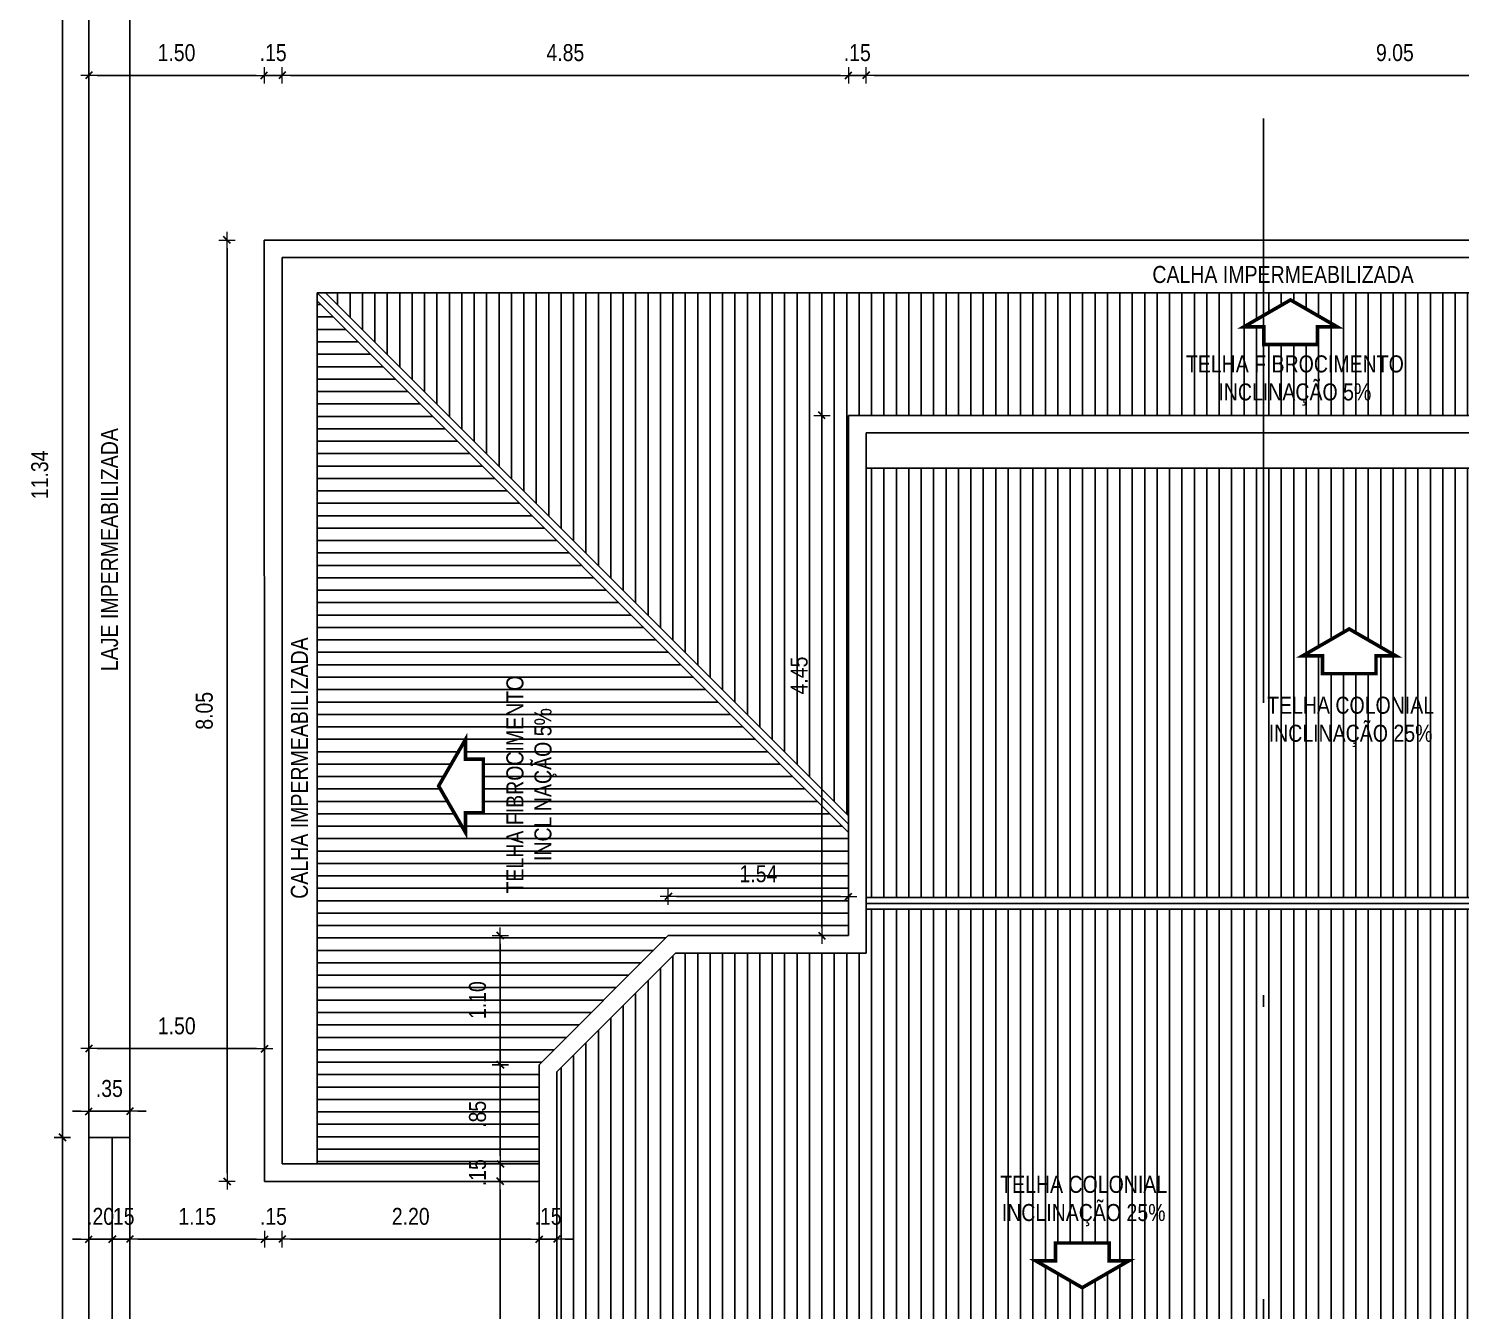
# Model space of a CAD drawing. Header units: millimetres. Extents: x -6300 to 1991, y -4770 to 4545.
# Drawn here: x 1466.26 to 1478.51, y 96.9 to 107.87 of the extents above; entities that cross this region are included whole.
import ezdxf
from ezdxf.enums import TextEntityAlignment as Align

# ---------------------------------------------------------------- set-up
doc = ezdxf.new("R2010")
doc.units = ezdxf.units.MM
doc.header["$LTSCALE"] = 20
doc.header["$MEASUREMENT"] = 0
doc.linetypes.add('DASHDOT2', pattern=[0.5, 0.25, -0.125, 0, -0.125])
doc.layers.get('0').update_dxf_attribs({"linetype": 'CONTINUOUS'})
doc.layers.get('DEFPOINTS').update_dxf_attribs({"linetype": 'CONTINUOUS'})
for name, color, linetype in [('COTA', 7, 'CONTINUOUS'), ('E-txt-g', 3, 'CONTINUOUS'), ('LAYER7', 4, 'CONTINUOUS')]:
    doc.layers.add(name, color=color, linetype=linetype)
for name, color, linetype, lineweight in [('E-Lay-9', 9, 'CONTINUOUS', 9), ('E-Pen-C', 4, 'CONTINUOUS', 15), ('E-Pen-G', 3, 'CONTINUOUS', 30), ('E-Txt-W', 7, 'CONTINUOUS', 20)]:
    doc.layers.add(name, color=color, linetype=linetype, lineweight=lineweight)
doc.styles.add('F2', font='ARIALN.TTF')
doc.styles.add('REG60', font='romans.shx', dxfattribs={"width": 0.8, "height": 0.15})
doc.styles.add('REG80', font='romans.shx', dxfattribs={"width": 0.8, "height": 0.2})
doc.dimstyles.new('DIMENSION-1', dxfattribs={"dimtxt": 0.145, "dimasz": 0.07, "dimexe": 1, "dimexo": 0, "dimgap": 0.12, "dimtad": 1, "dimzin": 7, "dimdsep": 46, "dimtxsty": 'F2', "dimblk1": 'TRACO', "dimblk2": 'TRACO', "dimsah": 1, "dimcen": 1, "dimse1": 1, "dimse2": 1, "dimclrd": 4, "dimclre": 256, "dimclrt": 4, "dimadec": 8, "dimazin": 0, "dimtfac": 1, "dimtix": 1, "dimtmove": 2, "dimatfit": 3, "dimldrblk": 'TRACO', "dimfxl": 1, "dimtolj": 1, "dimtzin": 0, "dimarcsym": 0})

# ---------------------------------------------------------------- blocks, each defined once
blk = doc.blocks.new('TXT-AMB75')
at = {"layer": 'E-txt-g', "style": 'REG80', "width": 0.8, "flags": 8}
blk.add_attdef('TXT', text='', height=0.2, dxfattribs=at).set_placement((0.005, 0.296), align=Align.CENTER)
at = {"layer": 'E-Txt-W', "style": 'REG60', "width": 0.8, "flags": 8}
blk.add_attdef('TXT', text='', height=0.15, dxfattribs=at).set_placement((0.005, 0.027), align=Align.CENTER)
blk = doc.blocks.new('Seta')
at = {"color": 2, "const_width": 2}
blk.add_lwpolyline([(10, 15), (10, 25.98), (25, 0), (10, -25.98), (10, -15), (0, -15), (0, 15)], close=True, dxfattribs=at)
blk = doc.blocks.new('TRACO')
at = {"layer": 'E-Pen-C'}
for p, q in [((-1, 0), (1, 0)), ((0, 1), (0, -1))]:
    blk.add_line(p, q, dxfattribs=at)
at = {"layer": 'E-Pen-G'}
blk.add_line((-0.42, -0.42), (0.42, 0.42), dxfattribs=at)
blk = doc.blocks.new('*D550')
at = {"layer": 'COTA', "color": 4, "linetype": 'Continuous', "lineweight": -2}
blk.add_line((1470.298, 95.278), (1470.298, 97.935), dxfattribs=at)
at = {"layer": 'DEFPOINTS', "color": 0, "linetype": 'Continuous'}
for p in [(1470.298, 98.005), (1470.632, 98.005), (1470.782, 95.208, -1.83)]:
    blk.add_point(p, dxfattribs=at)
at = {"layer": 'COTA', "color": 4, "linetype": 'Continuous', "lineweight": -2, "xscale": 0.07, "yscale": 0.07, "zscale": 0.07}
for p, rotation in [((1470.298, 98.005), 90), ((1470.298, 95.208), 270)]:
    blk.add_blockref('TRACO', p, dxfattribs=dict(at, rotation=rotation))
at = {"layer": 'COTA', "color": 4, "linetype": 'Continuous', "insert": (1470.104, 96.606), "char_height": 0.145, "attachment_point": 5, "rotation": 90, "style": 'F2'}
blk.add_mtext('\\A1;2.80', dxfattribs=at)
blk = doc.blocks.new('*D551')
at = {"layer": 'COTA', "color": 4, "linetype": 'Continuous', "lineweight": -2}
for p, q in [((1470.298, 98.225), (1470.298, 98.295)), ((1470.298, 98.005), (1470.298, 98.155)), ((1470.298, 97.935), (1470.298, 97.865))]:
    blk.add_line(p, q, dxfattribs=at)
at = {"layer": 'DEFPOINTS', "color": 0, "linetype": 'Continuous'}
for p in [(1470.298, 98.155), (1470.632, 98.155), (1470.632, 98.005)]:
    blk.add_point(p, dxfattribs=at)
at = {"layer": 'COTA', "color": 4, "linetype": 'Continuous', "lineweight": -2, "xscale": 0.07, "yscale": 0.07, "zscale": 0.07}
for p, rotation in [((1470.298, 98.155), 270), ((1470.298, 98.005), 90)]:
    blk.add_blockref('TRACO', p, dxfattribs=dict(at, rotation=rotation))
at = {"layer": 'COTA', "color": 4, "linetype": 'Continuous', "insert": (1470.104, 98.08), "char_height": 0.145, "attachment_point": 5, "rotation": 90, "style": 'F2'}
blk.add_mtext('\\A1;.15', dxfattribs=at)
blk = doc.blocks.new('*D552')
at = {"layer": 'COTA', "color": 4, "linetype": 'Continuous', "lineweight": -2}
blk.add_line((1470.298, 98.225), (1470.298, 98.933), dxfattribs=at)
at = {"layer": 'DEFPOINTS', "color": 0, "linetype": 'Continuous'}
for p in [(1470.298, 99.003), (1470.632, 99.003, -1.83), (1470.632, 98.155)]:
    blk.add_point(p, dxfattribs=at)
at = {"layer": 'COTA', "color": 4, "linetype": 'Continuous', "lineweight": -2, "xscale": 0.07, "yscale": 0.07, "zscale": 0.07}
for p, rotation in [((1470.298, 99.003), 90), ((1470.298, 98.155), 270)]:
    blk.add_blockref('TRACO', p, dxfattribs=dict(at, rotation=rotation))
at = {"layer": 'COTA', "color": 4, "linetype": 'Continuous', "insert": (1470.104, 98.579), "char_height": 0.145, "attachment_point": 5, "rotation": 90, "style": 'F2'}
blk.add_mtext('\\A1;.85', dxfattribs=at)
blk = doc.blocks.new('*D553')
at = {"layer": 'COTA', "color": 4, "linetype": 'Continuous', "lineweight": -2}
blk.add_line((1470.298, 99.073), (1470.298, 100.038), dxfattribs=at)
at = {"layer": 'DEFPOINTS', "color": 0, "linetype": 'Continuous'}
for p in [(1470.298, 100.108), (1471.736, 100.108, -1.83), (1470.632, 99.003, -1.83)]:
    blk.add_point(p, dxfattribs=at)
at = {"layer": 'COTA', "color": 4, "linetype": 'Continuous', "lineweight": -2, "xscale": 0.07, "yscale": 0.07, "zscale": 0.07}
for p, rotation in [((1470.298, 100.108), 90), ((1470.298, 99.003), 270)]:
    blk.add_blockref('TRACO', p, dxfattribs=dict(at, rotation=rotation))
at = {"layer": 'COTA', "color": 4, "linetype": 'Continuous', "insert": (1470.104, 99.556), "char_height": 0.145, "attachment_point": 5, "rotation": 90, "style": 'F2'}
blk.add_mtext('\\A1;1.10', dxfattribs=at)
blk = doc.blocks.new('*D554')
at = {"layer": 'COTA', "color": 4, "linetype": 'Continuous', "lineweight": -2}
for p, q in [((1470.562, 97.511), (1470.492, 97.511)), ((1470.782, 97.511), (1470.632, 97.511)), ((1470.852, 97.511), (1470.922, 97.511))]:
    blk.add_line(p, q, dxfattribs=at)
at = {"layer": 'DEFPOINTS', "color": 0, "linetype": 'Continuous'}
for p in [(1470.632, 98.005), (1470.782, 97.776, -1.83), (1470.632, 97.511)]:
    blk.add_point(p, dxfattribs=at)
at = {"layer": 'COTA', "color": 4, "linetype": 'Continuous', "lineweight": -2, "xscale": 0.07, "yscale": 0.07, "zscale": 0.07}
blk.add_blockref('TRACO', (1470.632, 97.511), dxfattribs=at)
at = {"layer": 'COTA', "color": 4, "linetype": 'Continuous', "lineweight": -2, "xscale": 0.07, "yscale": 0.07, "zscale": 0.07, "rotation": 180}
blk.add_blockref('TRACO', (1470.782, 97.511), dxfattribs=at)
at = {"layer": 'COTA', "color": 4, "linetype": 'Continuous', "insert": (1470.707, 97.705), "char_height": 0.145, "attachment_point": 5, "style": 'F2'}
blk.add_mtext('\\A1;.15', dxfattribs=at)
blk = doc.blocks.new('*D555')
at = {"layer": 'COTA', "color": 4, "linetype": 'Continuous', "lineweight": -2}
blk.add_line((1470.562, 97.511), (1468.502, 97.511), dxfattribs=at)
at = {"layer": 'DEFPOINTS', "color": 0, "linetype": 'Continuous'}
for p in [(1468.432, 98.155), (1470.632, 98.005), (1468.432, 97.511)]:
    blk.add_point(p, dxfattribs=at)
at = {"layer": 'COTA', "color": 4, "linetype": 'Continuous', "lineweight": -2, "xscale": 0.07, "yscale": 0.07, "zscale": 0.07, "rotation": 180}
blk.add_blockref('TRACO', (1468.432, 97.511), dxfattribs=at)
at = {"layer": 'COTA', "color": 4, "linetype": 'Continuous', "lineweight": -2, "xscale": 0.07, "yscale": 0.07, "zscale": 0.07}
blk.add_blockref('TRACO', (1470.632, 97.511), dxfattribs=at)
at = {"layer": 'COTA', "color": 4, "linetype": 'Continuous', "insert": (1469.532, 97.705), "char_height": 0.145, "attachment_point": 5, "style": 'F2'}
blk.add_mtext('\\A1;2.20', dxfattribs=at)
blk = doc.blocks.new('*D556')
at = {"layer": 'COTA', "color": 4, "linetype": 'Continuous', "lineweight": -2}
for p, q in [((1468.212, 97.511), (1468.142, 97.511)), ((1468.432, 97.511), (1468.282, 97.511)), ((1468.502, 97.511), (1468.572, 97.511))]:
    blk.add_line(p, q, dxfattribs=at)
at = {"layer": 'DEFPOINTS', "color": 0, "linetype": 'Continuous'}
for p in [(1468.432, 98.155), (1468.282, 98.005), (1468.282, 97.511)]:
    blk.add_point(p, dxfattribs=at)
at = {"layer": 'COTA', "color": 4, "linetype": 'Continuous', "lineweight": -2, "xscale": 0.07, "yscale": 0.07, "zscale": 0.07}
blk.add_blockref('TRACO', (1468.282, 97.511), dxfattribs=at)
at = {"layer": 'COTA', "color": 4, "linetype": 'Continuous', "lineweight": -2, "xscale": 0.07, "yscale": 0.07, "zscale": 0.07, "rotation": 180}
blk.add_blockref('TRACO', (1468.432, 97.511), dxfattribs=at)
at = {"layer": 'COTA', "color": 4, "linetype": 'Continuous', "insert": (1468.357, 97.705), "char_height": 0.145, "attachment_point": 5, "style": 'F2'}
blk.add_mtext('\\A1;.15', dxfattribs=at)
blk = doc.blocks.new('*D557')
at = {"layer": 'COTA', "color": 4, "linetype": 'Continuous', "lineweight": -2}
blk.add_line((1468.212, 97.511), (1467.198, 97.511), dxfattribs=at)
at = {"layer": 'DEFPOINTS', "color": 0, "linetype": 'Continuous'}
for p in [(1468.282, 98.005), (1467.128, 97.821, -1.83), (1467.128, 97.511)]:
    blk.add_point(p, dxfattribs=at)
at = {"layer": 'COTA', "color": 4, "linetype": 'Continuous', "lineweight": -2, "xscale": 0.07, "yscale": 0.07, "zscale": 0.07, "rotation": 180}
blk.add_blockref('TRACO', (1467.128, 97.511), dxfattribs=at)
at = {"layer": 'COTA', "color": 4, "linetype": 'Continuous', "lineweight": -2, "xscale": 0.07, "yscale": 0.07, "zscale": 0.07}
blk.add_blockref('TRACO', (1468.282, 97.511), dxfattribs=at)
at = {"layer": 'COTA', "color": 4, "linetype": 'Continuous', "insert": (1467.705, 97.705), "char_height": 0.145, "attachment_point": 5, "style": 'F2'}
blk.add_mtext('\\A1;1.15', dxfattribs=at)
blk = doc.blocks.new('*D558')
at = {"layer": 'COTA', "color": 4, "linetype": 'Continuous', "lineweight": -2}
for p, q in [((1466.908, 97.511), (1466.838, 97.511)), ((1467.128, 97.511), (1466.978, 97.511)), ((1467.198, 97.511), (1467.268, 97.511))]:
    blk.add_line(p, q, dxfattribs=at)
at = {"layer": 'DEFPOINTS', "color": 0, "linetype": 'Continuous'}
for p in [(1466.978, 97.777, -1.407), (1467.128, 97.821, -1.83), (1466.978, 97.511)]:
    blk.add_point(p, dxfattribs=at)
at = {"layer": 'COTA', "color": 4, "linetype": 'Continuous', "lineweight": -2, "xscale": 0.07, "yscale": 0.07, "zscale": 0.07}
blk.add_blockref('TRACO', (1466.978, 97.511), dxfattribs=at)
at = {"layer": 'COTA', "color": 4, "linetype": 'Continuous', "lineweight": -2, "xscale": 0.07, "yscale": 0.07, "zscale": 0.07, "rotation": 180}
blk.add_blockref('TRACO', (1467.128, 97.511), dxfattribs=at)
at = {"layer": 'COTA', "color": 4, "linetype": 'Continuous', "insert": (1467.053, 97.705), "char_height": 0.145, "attachment_point": 5, "style": 'F2'}
blk.add_mtext('\\A1;.15', dxfattribs=at)
blk = doc.blocks.new('*D559')
at = {"layer": 'COTA', "color": 4, "linetype": 'Continuous', "lineweight": -2}
for p, q in [((1466.708, 97.511), (1466.638, 97.511)), ((1466.978, 97.511), (1466.778, 97.511)), ((1467.048, 97.511), (1467.118, 97.511))]:
    blk.add_line(p, q, dxfattribs=at)
at = {"layer": 'DEFPOINTS', "color": 0, "linetype": 'Continuous'}
for p in [(1466.778, 97.774, -1.374), (1466.978, 97.777, -1.407), (1466.778, 97.511)]:
    blk.add_point(p, dxfattribs=at)
at = {"layer": 'COTA', "color": 4, "linetype": 'Continuous', "lineweight": -2, "xscale": 0.07, "yscale": 0.07, "zscale": 0.07}
blk.add_blockref('TRACO', (1466.778, 97.511), dxfattribs=at)
at = {"layer": 'COTA', "color": 4, "linetype": 'Continuous', "lineweight": -2, "xscale": 0.07, "yscale": 0.07, "zscale": 0.07, "rotation": 180}
blk.add_blockref('TRACO', (1466.978, 97.511), dxfattribs=at)
at = {"layer": 'COTA', "color": 4, "linetype": 'Continuous', "insert": (1466.878, 97.705), "char_height": 0.145, "attachment_point": 5, "style": 'F2'}
blk.add_mtext('\\A1;.20', dxfattribs=at)
blk = doc.blocks.new('*D560')
at = {"layer": 'COTA', "color": 4, "linetype": 'Continuous', "lineweight": -2}
blk.add_line((1468.212, 99.141), (1466.848, 99.141), dxfattribs=at)
at = {"layer": 'DEFPOINTS', "color": 0, "linetype": 'Continuous'}
for p in [(1466.778, 99.434, -0.858), (1468.282, 99.434), (1466.778, 99.141)]:
    blk.add_point(p, dxfattribs=at)
at = {"layer": 'COTA', "color": 4, "linetype": 'Continuous', "lineweight": -2, "xscale": 0.07, "yscale": 0.07, "zscale": 0.07, "rotation": 180}
blk.add_blockref('TRACO', (1466.778, 99.141), dxfattribs=at)
at = {"layer": 'COTA', "color": 4, "linetype": 'Continuous', "lineweight": -2, "xscale": 0.07, "yscale": 0.07, "zscale": 0.07}
blk.add_blockref('TRACO', (1468.282, 99.141), dxfattribs=at)
at = {"layer": 'COTA', "color": 4, "linetype": 'Continuous', "insert": (1467.53, 99.335), "char_height": 0.145, "attachment_point": 5, "style": 'F2'}
blk.add_mtext('\\A1;1.50', dxfattribs=at)
blk = doc.blocks.new('*D565')
at = {"layer": 'COTA', "color": 4, "linetype": 'Continuous', "lineweight": -2}
blk.add_line((1482.408, 107.467), (1473.498, 107.467), dxfattribs=at)
at = {"layer": 'DEFPOINTS', "color": 0, "linetype": 'Continuous'}
for p in [(1473.428, 107.467), (1482.478, 107.155, -1.83), (1473.428, 104.408, -1.83)]:
    blk.add_point(p, dxfattribs=at)
at = {"layer": 'COTA', "color": 4, "linetype": 'Continuous', "lineweight": -2, "xscale": 0.07, "yscale": 0.07, "zscale": 0.07, "rotation": 180}
blk.add_blockref('TRACO', (1473.428, 107.467), dxfattribs=at)
at = {"layer": 'COTA', "color": 4, "linetype": 'Continuous', "lineweight": -2, "xscale": 0.07, "yscale": 0.07, "zscale": 0.07}
blk.add_blockref('TRACO', (1482.478, 107.467), dxfattribs=at)
at = {"layer": 'COTA', "color": 4, "linetype": 'Continuous', "insert": (1477.953, 107.661), "char_height": 0.145, "attachment_point": 5, "style": 'F2'}
blk.add_mtext('\\A1;9.05', dxfattribs=at)
blk = doc.blocks.new('*D566')
at = {"layer": 'COTA', "color": 4, "linetype": 'Continuous', "lineweight": -2}
for p, q in [((1473.208, 107.467), (1473.138, 107.467)), ((1473.428, 107.467), (1473.278, 107.467)), ((1473.498, 107.467), (1473.568, 107.467))]:
    blk.add_line(p, q, dxfattribs=at)
at = {"layer": 'DEFPOINTS', "color": 0, "linetype": 'Continuous'}
for p in [(1473.278, 107.467), (1473.278, 104.558, -1.83), (1473.428, 104.408, -1.83)]:
    blk.add_point(p, dxfattribs=at)
at = {"layer": 'COTA', "color": 4, "linetype": 'Continuous', "lineweight": -2, "xscale": 0.07, "yscale": 0.07, "zscale": 0.07}
blk.add_blockref('TRACO', (1473.278, 107.467), dxfattribs=at)
at = {"layer": 'COTA', "color": 4, "linetype": 'Continuous', "lineweight": -2, "xscale": 0.07, "yscale": 0.07, "zscale": 0.07, "rotation": 180}
blk.add_blockref('TRACO', (1473.428, 107.467), dxfattribs=at)
at = {"layer": 'COTA', "color": 4, "linetype": 'Continuous', "insert": (1473.353, 107.661), "char_height": 0.145, "attachment_point": 5, "style": 'F2'}
blk.add_mtext('\\A1;.15', dxfattribs=at)
blk = doc.blocks.new('*D567')
at = {"layer": 'COTA', "color": 4, "linetype": 'Continuous', "lineweight": -2}
blk.add_line((1473.208, 107.467), (1468.502, 107.467), dxfattribs=at)
at = {"layer": 'DEFPOINTS', "color": 0, "linetype": 'Continuous'}
for p in [(1468.432, 107.467), (1468.432, 105.908), (1473.278, 104.558, -1.83)]:
    blk.add_point(p, dxfattribs=at)
at = {"layer": 'COTA', "color": 4, "linetype": 'Continuous', "lineweight": -2, "xscale": 0.07, "yscale": 0.07, "zscale": 0.07, "rotation": 180}
blk.add_blockref('TRACO', (1468.432, 107.467), dxfattribs=at)
at = {"layer": 'COTA', "color": 4, "linetype": 'Continuous', "lineweight": -2, "xscale": 0.07, "yscale": 0.07, "zscale": 0.07}
blk.add_blockref('TRACO', (1473.278, 107.467), dxfattribs=at)
at = {"layer": 'COTA', "color": 4, "linetype": 'Continuous', "insert": (1470.855, 107.661), "char_height": 0.145, "attachment_point": 5, "style": 'F2'}
blk.add_mtext('\\A1;4.85', dxfattribs=at)
blk = doc.blocks.new('*D568')
at = {"layer": 'COTA', "color": 4, "linetype": 'Continuous', "lineweight": -2}
for p, q in [((1468.208, 107.467), (1468.138, 107.467)), ((1468.432, 107.467), (1468.278, 107.467)), ((1468.502, 107.467), (1468.572, 107.467))]:
    blk.add_line(p, q, dxfattribs=at)
at = {"layer": 'DEFPOINTS', "color": 0, "linetype": 'Continuous'}
for p in [(1468.278, 107.467), (1468.278, 106.058, -1.83), (1468.432, 105.908)]:
    blk.add_point(p, dxfattribs=at)
at = {"layer": 'COTA', "color": 4, "linetype": 'Continuous', "lineweight": -2, "xscale": 0.07, "yscale": 0.07, "zscale": 0.07}
blk.add_blockref('TRACO', (1468.278, 107.467), dxfattribs=at)
at = {"layer": 'COTA', "color": 4, "linetype": 'Continuous', "lineweight": -2, "xscale": 0.07, "yscale": 0.07, "zscale": 0.07, "rotation": 180}
blk.add_blockref('TRACO', (1468.432, 107.467), dxfattribs=at)
at = {"layer": 'COTA', "color": 4, "linetype": 'Continuous', "insert": (1468.355, 107.661), "char_height": 0.145, "attachment_point": 5, "style": 'F2'}
blk.add_mtext('\\A1;.15', dxfattribs=at)
blk = doc.blocks.new('*D569')
at = {"layer": 'COTA', "color": 4, "linetype": 'Continuous', "lineweight": -2}
blk.add_line((1468.208, 107.467), (1466.848, 107.467), dxfattribs=at)
at = {"layer": 'DEFPOINTS', "color": 0, "linetype": 'Continuous'}
for p in [(1466.778, 107.467), (1466.778, 106.526, -0.858), (1468.278, 106.058, -1.83)]:
    blk.add_point(p, dxfattribs=at)
at = {"layer": 'COTA', "color": 4, "linetype": 'Continuous', "lineweight": -2, "xscale": 0.07, "yscale": 0.07, "zscale": 0.07, "rotation": 180}
blk.add_blockref('TRACO', (1466.778, 107.467), dxfattribs=at)
at = {"layer": 'COTA', "color": 4, "linetype": 'Continuous', "lineweight": -2, "xscale": 0.07, "yscale": 0.07, "zscale": 0.07}
blk.add_blockref('TRACO', (1468.278, 107.467), dxfattribs=at)
at = {"layer": 'COTA', "color": 4, "linetype": 'Continuous', "insert": (1467.528, 107.661), "char_height": 0.145, "attachment_point": 5, "style": 'F2'}
blk.add_mtext('\\A1;1.50', dxfattribs=at)
blk = doc.blocks.new('*D579')
at = {"layer": 'COTA', "color": 4, "linetype": 'Continuous', "lineweight": -2}
blk.add_line((1466.552, 109.648), (1466.552, 98.452), dxfattribs=at)
at = {"layer": 'DEFPOINTS', "color": 0, "linetype": 'Continuous'}
for p in [(1466.778, 109.718, -0.372), (1466.552, 98.382), (1466.778, 98.382, -0.858)]:
    blk.add_point(p, dxfattribs=at)
at = {"layer": 'COTA', "color": 4, "linetype": 'Continuous', "lineweight": -2, "xscale": 0.07, "yscale": 0.07, "zscale": 0.07}
for p, rotation in [((1466.552, 109.718), 90), ((1466.552, 98.382), 270)]:
    blk.add_blockref('TRACO', p, dxfattribs=dict(at, rotation=rotation))
at = {"layer": 'COTA', "color": 4, "linetype": 'Continuous', "insert": (1466.358, 104.05), "char_height": 0.145, "attachment_point": 5, "rotation": 90, "style": 'F2'}
blk.add_mtext('\\A1;11.34', dxfattribs=at)
blk = doc.blocks.new('*D580')
at = {"layer": 'COTA', "color": 4, "linetype": 'Continuous', "lineweight": -2}
blk.add_line((1466.552, 98.312), (1466.552, 93.778), dxfattribs=at)
at = {"layer": 'DEFPOINTS', "color": 0, "linetype": 'Continuous'}
for p in [(1466.778, 98.382, -0.858), (1466.552, 93.708), (1466.778, 93.708, -1.83)]:
    blk.add_point(p, dxfattribs=at)
at = {"layer": 'COTA', "color": 4, "linetype": 'Continuous', "lineweight": -2, "xscale": 0.07, "yscale": 0.07, "zscale": 0.07}
for p, rotation in [((1466.552, 98.382), 90), ((1466.552, 93.708), 270)]:
    blk.add_blockref('TRACO', p, dxfattribs=dict(at, rotation=rotation))
at = {"layer": 'COTA', "color": 4, "linetype": 'Continuous', "insert": (1466.358, 96.045), "char_height": 0.145, "attachment_point": 5, "rotation": 90, "style": 'F2'}
blk.add_mtext('\\A1;4.67', dxfattribs=at)
blk = doc.blocks.new('*D583')
at = {"layer": 'COTA', "color": 4, "linetype": 'Continuous', "lineweight": -2}
blk.add_line((1467.96, 105.988), (1467.96, 98.075), dxfattribs=at)
at = {"layer": 'DEFPOINTS', "color": 0, "linetype": 'Continuous'}
for p in [(1468.278, 106.058, -1.97), (1467.96, 98.005), (1468.282, 98.005)]:
    blk.add_point(p, dxfattribs=at)
at = {"layer": 'COTA', "color": 4, "linetype": 'Continuous', "lineweight": -2, "xscale": 0.07, "yscale": 0.07, "zscale": 0.07}
for p, rotation in [((1467.96, 106.058), 90), ((1467.96, 98.005), 270)]:
    blk.add_blockref('TRACO', p, dxfattribs=dict(at, rotation=rotation))
at = {"layer": 'COTA', "color": 4, "linetype": 'Continuous', "insert": (1467.766, 102.031), "char_height": 0.145, "attachment_point": 5, "rotation": 90, "style": 'F2'}
blk.add_mtext('\\A1;8.05', dxfattribs=at)
blk = doc.blocks.new('*D584')
at = {"layer": 'COTA', "color": 4, "linetype": 'Continuous', "lineweight": -2}
blk.add_line((1471.806, 100.442), (1473.208, 100.442), dxfattribs=at)
at = {"layer": 'DEFPOINTS', "color": 0, "linetype": 'Continuous'}
for p in [(1473.278, 100.442), (1471.736, 100.108, -1.83), (1473.278, 100.108, -1.83)]:
    blk.add_point(p, dxfattribs=at)
at = {"layer": 'COTA', "color": 4, "linetype": 'Continuous', "lineweight": -2, "xscale": 0.07, "yscale": 0.07, "zscale": 0.07, "rotation": 180}
blk.add_blockref('TRACO', (1471.736, 100.442), dxfattribs=at)
at = {"layer": 'COTA', "color": 4, "linetype": 'Continuous', "lineweight": -2, "xscale": 0.07, "yscale": 0.07, "zscale": 0.07}
blk.add_blockref('TRACO', (1473.278, 100.442), dxfattribs=at)
at = {"layer": 'COTA', "color": 4, "linetype": 'Continuous', "insert": (1472.507, 100.636), "char_height": 0.145, "attachment_point": 5, "style": 'F2'}
blk.add_mtext('\\A1;1.54', dxfattribs=at)
blk = doc.blocks.new('*D585')
at = {"layer": 'COTA', "color": 4, "linetype": 'Continuous', "lineweight": -2}
blk.add_line((1473.05, 104.488), (1473.05, 100.178), dxfattribs=at)
at = {"layer": 'DEFPOINTS', "color": 0, "linetype": 'Continuous'}
for p in [(1473.278, 104.558, -1.83), (1473.05, 100.108), (1473.278, 100.108, -1.83)]:
    blk.add_point(p, dxfattribs=at)
at = {"layer": 'COTA', "color": 4, "linetype": 'Continuous', "lineweight": -2, "xscale": 0.07, "yscale": 0.07, "zscale": 0.07}
for p, rotation in [((1473.05, 104.558), 90), ((1473.05, 100.108), 270)]:
    blk.add_blockref('TRACO', p, dxfattribs=dict(at, rotation=rotation))
at = {"layer": 'COTA', "color": 4, "linetype": 'Continuous', "insert": (1472.856, 102.333), "char_height": 0.145, "attachment_point": 5, "rotation": 90, "style": 'F2'}
blk.add_mtext('\\A1;4.45', dxfattribs=at)
blk = doc.blocks.new('*D792')
at = {"layer": 'COTA', "color": 4, "linetype": 'Continuous', "lineweight": -2}
for p, q in [((1466.708, 98.605), (1466.638, 98.605)), ((1466.778, 98.605), (1467.128, 98.605)), ((1467.198, 98.605), (1467.268, 98.605))]:
    blk.add_line(p, q, dxfattribs=at)
at = {"layer": 'DEFPOINTS', "color": 0, "linetype": 'Continuous'}
for p in [(1467.128, 98.605), (1466.778, 98.382, 0.972), (1467.128, 98.382, 0.486)]:
    blk.add_point(p, dxfattribs=at)
at = {"layer": 'COTA', "color": 4, "linetype": 'Continuous', "lineweight": -2, "xscale": 0.07, "yscale": 0.07, "zscale": 0.07}
blk.add_blockref('TRACO', (1466.778, 98.605), dxfattribs=at)
at = {"layer": 'COTA', "color": 4, "linetype": 'Continuous', "lineweight": -2, "xscale": 0.07, "yscale": 0.07, "zscale": 0.07, "rotation": 180}
blk.add_blockref('TRACO', (1467.128, 98.605), dxfattribs=at)
at = {"layer": 'COTA', "color": 4, "linetype": 'Continuous', "insert": (1466.953, 98.799), "char_height": 0.145, "attachment_point": 5, "style": 'F2'}
blk.add_mtext('\\A1;.35', dxfattribs=at)
blk = doc.blocks.new('*D793')
at = {"layer": 'COTA', "color": 4, "linetype": 'Continuous', "lineweight": -2}
for p, q in [((1466.708, 109.307), (1466.638, 109.307)), ((1466.778, 109.307), (1467.128, 109.307)), ((1467.198, 109.307), (1467.268, 109.307))]:
    blk.add_line(p, q, dxfattribs=at)
at = {"layer": 'DEFPOINTS', "color": 0, "linetype": 'Continuous'}
for p in [(1467.128, 109.307), (1466.778, 98.382, 0.972), (1467.128, 98.382, 0.486)]:
    blk.add_point(p, dxfattribs=at)
at = {"layer": 'COTA', "color": 4, "linetype": 'Continuous', "lineweight": -2, "xscale": 0.07, "yscale": 0.07, "zscale": 0.07}
blk.add_blockref('TRACO', (1466.778, 109.307), dxfattribs=at)
at = {"layer": 'COTA', "color": 4, "linetype": 'Continuous', "lineweight": -2, "xscale": 0.07, "yscale": 0.07, "zscale": 0.07, "rotation": 180}
blk.add_blockref('TRACO', (1467.128, 109.307), dxfattribs=at)
at = {"layer": 'COTA', "color": 4, "linetype": 'Continuous', "insert": (1466.953, 109.501), "char_height": 0.145, "attachment_point": 5, "style": 'F2'}
blk.add_mtext('\\A1;.35', dxfattribs=at)

msp = doc.modelspace()

# ---------------------------------------------------------------- hatches: boundary and pattern name
at = {"layer": 'LAYER7', "linetype": 'Continuous'}
h = msp.add_hatch(dxfattribs=at)
h.set_pattern_fill('ANSI31', color=4, scale=0.85, angle=45, style=0)
h.paths.add_polyline_path([(1486.128, 106.758), (1482.628, 106.758), (1482.628, 104.408), (1482.628, 104.108), (1480.444, 104.108), (1480.444, 100.433), (1486.128, 100.433)])
h.paths.add_polyline_path([(1483.045, 102.502), (1482.877, 102.502), (1482.877, 102.349), (1482.418, 102.349), (1482.418, 102.502), (1482.25, 102.502), (1482.648, 102.731)], flags=16)
h.paths.add_polyline_path([(1480.444, 104.108), (1476.828, 104.108), (1476.828, 100.433), (1480.444, 100.433)])
h.paths.add_polyline_path([(1477.959, 102.502), (1477.791, 102.502), (1477.791, 102.349), (1477.332, 102.349), (1477.332, 102.502), (1477.165, 102.502), (1477.562, 102.731)], flags=16)
h.paths.add_polyline_path([(1476.828, 104.108), (1473.428, 104.108), (1473.428, 100.433), (1476.828, 100.433)])
h.paths.add_polyline_path([(1481.904, 101.669), (1483.416, 101.669), (1483.416, 102), (1481.904, 102)], flags=24)
h.paths.add_polyline_path([(1481.908, 101.966), (1483.412, 101.966), (1483.412, 102.192), (1481.908, 102.192)], flags=24)
h.paths.add_polyline_path([(1483.015, 105.536), (1483.015, 105.932), (1482.713, 105.932), (1482.713, 105.536)], flags=24)
h.paths.add_polyline_path([(1476.818, 101.669), (1478.33, 101.669), (1478.33, 102), (1476.818, 102)], flags=9)
h.paths.add_polyline_path([(1476.822, 101.966), (1478.327, 101.966), (1478.327, 102.192), (1476.822, 102.192)], flags=9)
h.paths.add_polyline_path([(1479.664, 102.2), (1479.664, 102.596), (1479.362, 102.596), (1479.362, 102.2)], flags=24)
h = msp.add_hatch(dxfattribs=at)
h.set_pattern_fill('ANSI31', color=8, scale=0.85, angle=45, style=0)
h.paths.add_polyline_path([(1476.828, 105.317), (1476.663, 105.317), (1476.828, 105.412), (1476.828, 105.608), (1468.803, 105.608), (1473.278, 101.133), (1473.278, 104.558), (1476.828, 104.558)])
h.paths.add_polyline_path([(1480.444, 105.608), (1476.828, 105.608), (1476.828, 105.412), (1477.06, 105.547), (1477.458, 105.317), (1477.29, 105.317), (1477.29, 105.164), (1476.828, 105.164), (1476.828, 104.558), (1480.444, 104.558)])
h.paths.add_polyline_path([(1482.478, 105.608), (1480.444, 105.608), (1480.444, 104.558), (1482.478, 104.558)])
h.paths.add_polyline_path([(1476.387, 104.589), (1477.806, 104.589), (1477.806, 104.919), (1476.387, 104.919)], flags=9)
h.paths.add_polyline_path([(1476.126, 104.886), (1478.067, 104.886), (1478.067, 105.112), (1476.126, 105.112)], flags=9)
h.paths.add_polyline_path([(1473.006, 102.137), (1473.006, 102.533), (1472.704, 102.533), (1472.704, 102.137)], flags=24)
h.paths.add_polyline_path([(1479.664, 104.327), (1479.664, 104.63), (1479.362, 104.63), (1479.362, 104.327)], flags=9)
h.paths.add_polyline_path([(1479.664, 105.03), (1479.664, 105.425), (1479.362, 105.425), (1479.362, 105.03)], flags=24)
h = msp.add_hatch(dxfattribs=at)
h.set_pattern_fill('ANSI31', color=8, scale=0.85, angle=135, style=0)
h.paths.add_polyline_path([(1468.732, 105.537), (1468.732, 98.155), (1470.632, 98.155), (1470.632, 99.003), (1471.736, 100.108), (1473.278, 100.108), (1473.278, 100.991)])
h.paths.add_polyline_path([(1470, 101.785), (1470, 101.617), (1470.153, 101.617), (1470.153, 101.158), (1470, 101.158), (1470, 100.99), (1469.771, 101.388)], flags=16)
h.paths.add_polyline_path([(1470.833, 100.69), (1470.833, 102.109), (1470.503, 102.109), (1470.503, 100.69)], flags=24)
h.paths.add_polyline_path([(1470.536, 100.43), (1470.536, 102.37), (1470.31, 102.37), (1470.31, 100.43)], flags=24)
h.paths.add_polyline_path([(1470.254, 97.924), (1470.254, 98.227), (1469.952, 98.227), (1469.952, 97.924)], flags=9)
h.paths.add_polyline_path([(1470.254, 98.423), (1470.254, 98.726), (1469.952, 98.726), (1469.952, 98.423)], flags=24)
h.paths.add_polyline_path([(1470.254, 99.353), (1470.254, 99.749), (1469.952, 99.749), (1469.952, 99.353)], flags=24)
h.paths.add_polyline_path([(1472.304, 100.486), (1472.7, 100.486), (1472.7, 100.787), (1472.304, 100.787)], flags=24)
h = msp.add_hatch(dxfattribs=at)
h.set_pattern_fill('ANSI31', color=4, scale=0.85, angle=45, style=0)
h.paths.add_polyline_path([(1483.678, 96.312), (1480.444, 96.312), (1480.444, 94.008), (1483.678, 94.008), (1483.678, 95.058)])
h.paths.add_polyline_path([(1486.128, 100.333), (1480.444, 100.333), (1480.444, 96.312), (1483.678, 96.312), (1483.678, 96.958), (1483.678, 97.258), (1486.128, 97.258)])
h.paths.add_polyline_path([(1481.573, 97.431), (1481.573, 97.279), (1481.741, 97.279), (1481.343, 97.049), (1480.946, 97.279), (1481.114, 97.279), (1481.114, 97.431)], flags=16)
h.paths.add_polyline_path([(1480.444, 100.333), (1476.828, 100.333), (1476.828, 96.312), (1480.444, 96.312)])
h.paths.add_polyline_path([(1476.828, 100.333), (1473.428, 100.333), (1473.428, 99.958), (1471.798, 99.958), (1470.782, 98.941), (1470.782, 96.312), (1476.828, 96.312)])
h.paths.add_polyline_path([(1475.507, 97.478), (1475.507, 97.326), (1475.675, 97.326), (1475.278, 97.096), (1474.881, 97.326), (1475.049, 97.326), (1475.049, 97.478)], flags=16)
h.paths.add_polyline_path([(1476.828, 96.312), (1470.782, 96.312), (1470.782, 95.508), (1476.828, 95.508)])
h.paths.add_polyline_path([(1480.444, 96.312), (1476.828, 96.312), (1476.828, 95.508), (1480.328, 95.508), (1480.328, 95.208), (1480.328, 94.008), (1480.444, 94.008)])
h.paths.add_polyline_path([(1480.6, 97.523), (1482.112, 97.523), (1482.112, 97.853), (1480.6, 97.853)], flags=24)
h.paths.add_polyline_path([(1480.603, 97.82), (1482.108, 97.82), (1482.108, 98.046), (1480.603, 98.046)], flags=24)
h.paths.add_polyline_path([(1479.664, 97.598), (1479.664, 97.994), (1479.362, 97.994), (1479.362, 97.598)], flags=24)
h.paths.add_polyline_path([(1474.535, 97.57), (1476.046, 97.57), (1476.046, 97.9), (1474.535, 97.9)], flags=24)
h.paths.add_polyline_path([(1474.538, 97.867), (1476.043, 97.867), (1476.043, 98.093), (1474.538, 98.093)], flags=24)
h.paths.add_polyline_path([(1470.551, 97.554), (1470.854, 97.554), (1470.854, 97.856), (1470.551, 97.856)], flags=9)

# ---------------------------------------------------------------- linework, layer by layer
at = {"color": 2}
for q in [(1467.128, 109.718, 0.486), (1466.778, 98.382, 0.972)]:
    msp.add_line((1467.128, 98.382, 0.486), q, dxfattribs=at)
at = {"color": 3}
for p, q in [((1466.978, 98.382, 0.486), (1466.978, 93.708)), ((1467.128, 98.382), (1467.128, 93.558))]:
    msp.add_line(p, q, dxfattribs=at)
at = {"color": 8, "elevation": 0.79}
msp.add_lwpolyline([(1478.801, 110.508), (1478.787, 110.428), (1478.711, 110.203), (1478.543, 109.897), (1478.166, 109.504), (1477.76, 109.278), (1477.301, 109.17), (1467.128, 109.166), (1467.128, 100.308)], dxfattribs=at)
at = {"layer": 'COTA', "color": 2, "linetype": 'DASHDOT2'}
msp.add_line((1476.828, 91.998), (1476.828, 116.588), dxfattribs=at)
at = {"layer": 'COTA', "color": 2, "linetype": 'Continuous'}
for p, q in [((1466.778, 109.718, 0.972), (1466.778, 98.382, 0.972)), ((1468.278, 106.058, -0.141), (1468.282, 100.308, 1.83)), ((1482.478, 106.058), (1468.278, 106.058)), ((1482.478, 105.908), (1468.432, 105.908)), ((1468.432, 105.908, 1.83), (1468.432, 98.155, 1.83)), ((1468.282, 100.308, 1.83), (1468.282, 98.005, 1.83)), ((1470.632, 98.155, 1.83), (1468.432, 98.155, 1.83)), ((1470.632, 98.005, 1.83), (1468.282, 98.005, 1.83))]:
    msp.add_line(p, q, dxfattribs=at)
at = {"layer": 'COTA', "color": 6, "linetype": 'Continuous'}
for p, q in [((1482.478, 105.608), (1468.732, 105.608)), ((1468.732, 105.608, 1.83), (1468.732, 98.155, 1.83)), ((1468.803, 105.608), (1473.278, 101.133)), ((1468.732, 105.537), (1473.278, 100.991)), ((1482.628, 104.108), (1473.428, 104.108)), ((1486.128, 100.433), (1473.428, 100.433)), ((1486.128, 100.333), (1473.428, 100.333))]:
    msp.add_line(p, q, dxfattribs=at)
at = {"layer": 'COTA', "color": 7, "linetype": 'Continuous'}
for p, q in [((1468.732, 105.608), (1473.278, 101.062)), ((1486.128, 100.383), (1473.428, 100.383))]:
    msp.add_line(p, q, dxfattribs=at)
at = {"layer": 'COTA', "color": 5, "linetype": 'Continuous'}
for p, q in [((1473.278, 104.558), (1473.278, 100.108)), ((1482.478, 104.558), (1473.278, 104.558)), ((1473.428, 104.408), (1473.428, 99.958)), ((1482.628, 104.408), (1473.428, 104.408)), ((1470.632, 99.003), (1471.736, 100.108)), ((1473.278, 100.108), (1471.736, 100.108)), ((1470.782, 98.941), (1471.798, 99.958)), ((1473.428, 99.958), (1471.798, 99.958)), ((1470.632, 95.058), (1470.632, 99.003)), ((1470.782, 95.208), (1470.782, 98.941))]:
    msp.add_line(p, q, dxfattribs=at)
at = {"layer": 'LAYER7', "color": 8, "linetype": 'Continuous'}
msp.add_line((1466.778, 93.708), (1466.778, 98.382, 0.524), dxfattribs=at)

# ---------------------------------------------------------------- block references
at = {"color": 6}
ref = msp.add_blockref('TXT-AMB75', (1476.992, 105.431, 1.473), dxfattribs=dict(at, xscale=0.7290000000000001, yscale=0.7290000000000001, zscale=0.7290000000000001))
ref.add_attrib('TXT', 'CALHA IMPERMEABILIZADA', dxfattribs={"layer": 'E-txt-g', "color": 2, "height": 0.1458, "style": 'F2'}).set_placement((1476.996, 105.691, 1.473), align=Align.CENTER)
ref = msp.add_blockref('TXT-AMB75', (1477.093, 104.666, -1.539), dxfattribs=dict(at, xscale=0.7290000000000001, yscale=0.7290000000000001, zscale=0.7290000000000001))
ref.add_attrib('TXT', 'TELHA FIBROCIMENTO', dxfattribs={"layer": 'E-txt-g', "color": 2, "height": 0.1458, "style": 'F2'}).set_placement((1477.097, 104.926, -1.539), align=Align.CENTER)
ref.add_attrib('TXT', 'INCLINAÇÃO 5%', dxfattribs={"layer": 'E-Txt-W', "color": 2, "height": 0.1458, "style": 'F2'}).set_placement((1477.097, 104.686, -1.539), align=Align.CENTER)
ref = msp.add_blockref('TXT-AMB75', (1467.287, 103.406, -0.357), dxfattribs=dict(at, xscale=0.7290000000000001, yscale=0.7290000000000001, zscale=0.7290000000000001, rotation=90))
ref.add_attrib('TXT', 'LAJE IMPERMEABILIZADA', dxfattribs={"layer": 'E-txt-g', "color": 2, "height": 0.1458, "rotation": 90, "style": 'F2'}).set_placement((1467.027, 103.41, -0.357), align=Align.CENTER)
ref = msp.add_blockref('TXT-AMB75', (1468.912, 101.537, 1.473), dxfattribs=dict(at, xscale=0.7290000000000001, yscale=0.7290000000000001, zscale=0.7290000000000001, rotation=90))
ref.add_attrib('TXT', 'CALHA IMPERMEABILIZADA', dxfattribs={"layer": 'E-txt-g', "color": 2, "height": 0.1458, "rotation": 90, "style": 'F2'}).set_placement((1468.652, 101.541, 1.473), align=Align.CENTER)
ref = msp.add_blockref('TXT-AMB75', (1470.756, 101.396, -1.539), dxfattribs=dict(at, xscale=0.7290000000000001, yscale=0.7290000000000001, zscale=0.7290000000000001, rotation=90))
ref.add_attrib('TXT', 'TELHA FIBROCIMENTO', dxfattribs={"layer": 'E-txt-g', "color": 2, "height": 0.1458, "rotation": 90, "style": 'F2'}).set_placement((1470.496, 101.4, -1.539), align=Align.CENTER)
ref.add_attrib('TXT', 'INCLINAÇÃO 5%', dxfattribs={"layer": 'E-Txt-W', "color": 2, "height": 0.1458, "rotation": 90, "style": 'F2'}).set_placement((1470.736, 101.4, -1.539), align=Align.CENTER)
ref = msp.add_blockref('TXT-AMB75', (1477.57, 101.746, 1.473), dxfattribs=dict(at, xscale=0.7290000000000001, yscale=0.7290000000000001, zscale=0.7290000000000001))
ref.add_attrib('TXT', 'TELHA COLONIAL', dxfattribs={"layer": 'E-txt-g', "color": 2, "height": 0.1458, "style": 'F2'}).set_placement((1477.574, 102.006, 1.473), align=Align.CENTER)
ref.add_attrib('TXT', 'INCLINAÇÃO 25%', dxfattribs={"layer": 'E-Txt-W', "color": 2, "height": 0.1458, "style": 'F2'}).set_placement((1477.574, 101.766, 1.473), align=Align.CENTER)
ref = msp.add_blockref('TXT-AMB75', (1475.286, 97.647, 1.473), dxfattribs=dict(at, xscale=0.7290000000000001, yscale=0.7290000000000001, zscale=0.7290000000000001))
ref.add_attrib('TXT', 'TELHA COLONIAL', dxfattribs={"layer": 'E-txt-g', "color": 2, "height": 0.1458, "style": 'F2'}).set_placement((1475.29, 97.907, 1.473), align=Align.CENTER)
ref.add_attrib('TXT', 'INCLINAÇÃO 25%', dxfattribs={"layer": 'E-Txt-W', "color": 2, "height": 0.1458, "style": 'F2'}).set_placement((1475.29, 97.666, 1.473), align=Align.CENTER)
at = {"layer": 'E-Lay-9', "color": 6, "yscale": 0.01528799999998609, "zscale": 0.01528799999998609}
for p, xscale, rotation in [((1477.06, 105.164, 1.473), 0.01528799999998609, 90), ((1477.562, 102.349, 1.473), 0.01528799999998609, 90), ((1470.153, 101.388, -1.539), 0.01528799999998609, 180), ((1475.278, 97.478, 1.473), -0.01528799999998609, 90)]:
    msp.add_blockref('Seta', p, dxfattribs=dict(at, xscale=xscale, rotation=rotation))

# ---------------------------------------------------------------- dimensions: what is measured, and where the dimension line sits
at = {"layer": 'COTA', "color": 7, "linetype": 'Continuous'}
for base, p1, p2, picture, middle in [((1466.552, 98.382, 1.83), (1466.778, 109.718, 1.457), (1466.778, 98.382, 0.972), '*D579', (1466.358, 104.05, 1.83)), ((1467.96, 98.005, 1.83), (1468.278, 106.058, -0.141), (1468.282, 98.005, 1.83), '*D583', (1467.766, 102.031, 1.83)), ((1473.05, 100.108, 1.83), (1473.278, 104.558), (1473.278, 100.108), '*D585', (1472.856, 102.333, 1.83)), ((1470.2976, 100.1079, 1.8296), (1470.6315, 99.0033), (1471.7361, 100.1079), '*D553', (1470.1036, 99.5556, 1.8296)), ((1470.298, 99.003, 1.83), (1470.632, 98.155, 1.83), (1470.632, 99.003), '*D552', (1470.104, 98.579, 1.83)), ((1466.552, 93.708, 1.83), (1466.778, 98.382, 0.972), (1466.778, 93.708), '*D580', (1466.358, 96.045, 1.83)), ((1470.298, 98.155, 1.83), (1470.632, 98.005, 1.83), (1470.632, 98.155, 1.83), '*D551', (1470.104, 98.08, 1.83)), ((1470.298, 98.005, 1.83), (1470.782, 95.208), (1470.632, 98.005, 1.83), '*D550', (1470.104, 96.606, 1.83))]:
    dim = msp.add_linear_dim(base=base, p1=p1, p2=p2, angle=90, dimstyle='DIMENSION-1', override={"dimadec": 0, "dimfxl": 0.06}, dxfattribs=at)
    dim.commit()
    dim.dimension.update_dxf_attribs({"geometry": picture, "text_midpoint": middle})
for base, p1, p2, picture, middle in [((1467.128, 109.307), (1466.778, 98.382, 0.972), (1467.128, 98.382, 0.486), '*D793', (1466.953, 109.501)), ((1466.778, 107.467, 1.83), (1468.278, 106.058), (1466.778, 106.526, 0.972), '*D569', (1467.528, 107.661, 1.83)), ((1468.278, 107.467, 1.83), (1468.432, 105.908, 1.83), (1468.278, 106.058), '*D568', (1468.355, 107.661, 1.83)), ((1468.432, 107.467, 1.83), (1473.278, 104.558), (1468.432, 105.908, 1.83), '*D567', (1470.855, 107.661, 1.83)), ((1473.278, 107.467, 1.83), (1473.428, 104.408), (1473.278, 104.558), '*D566', (1473.353, 107.661, 1.83)), ((1473.428, 107.467, 1.83), (1482.478, 107.155), (1473.428, 104.408), '*D565', (1477.953, 107.661, 1.83)), ((1473.278, 100.442, 1.83), (1471.736, 100.108), (1473.278, 100.108), '*D584', (1472.507, 100.636, 1.83)), ((1466.778, 99.141, 1.83), (1468.282, 99.434, 1.83), (1466.778, 99.434, 0.972), '*D560', (1467.53, 99.335, 1.83)), ((1467.128, 98.605), (1466.778, 98.382, 0.972), (1467.128, 98.382, 0.486), '*D792', (1466.953, 98.799)), ((1468.282, 97.511, 1.83), (1468.432, 98.155, 1.83), (1468.282, 98.005, 1.83), '*D556', (1468.357, 97.705, 1.83)), ((1468.432, 97.511, 1.83), (1470.632, 98.005, 1.83), (1468.432, 98.155, 1.83), '*D555', (1469.532, 97.705, 1.83)), ((1467.128, 97.511, 1.83), (1468.282, 98.005, 1.83), (1467.128, 97.821), '*D557', (1467.705, 97.705, 1.83)), ((1470.632, 97.511, 1.83), (1470.782, 97.776), (1470.632, 98.005, 1.83), '*D554', (1470.707, 97.705, 1.83)), ((1466.778, 97.511, 1.83), (1466.978, 97.777, 0.423), (1466.778, 97.774, 0.456), '*D559', (1466.878, 97.705, 1.83)), ((1466.978, 97.511, 1.83), (1467.128, 97.821), (1466.978, 97.777, 0.423), '*D558', (1467.053, 97.705, 1.83))]:
    dim = msp.add_linear_dim(base=base, p1=p1, p2=p2, dimstyle='DIMENSION-1', override={"dimadec": 0, "dimfxl": 0.06}, dxfattribs=at)
    dim.commit()
    dim.dimension.update_dxf_attribs({"geometry": picture, "text_midpoint": middle})

doc.saveas('drawing.dxf')
